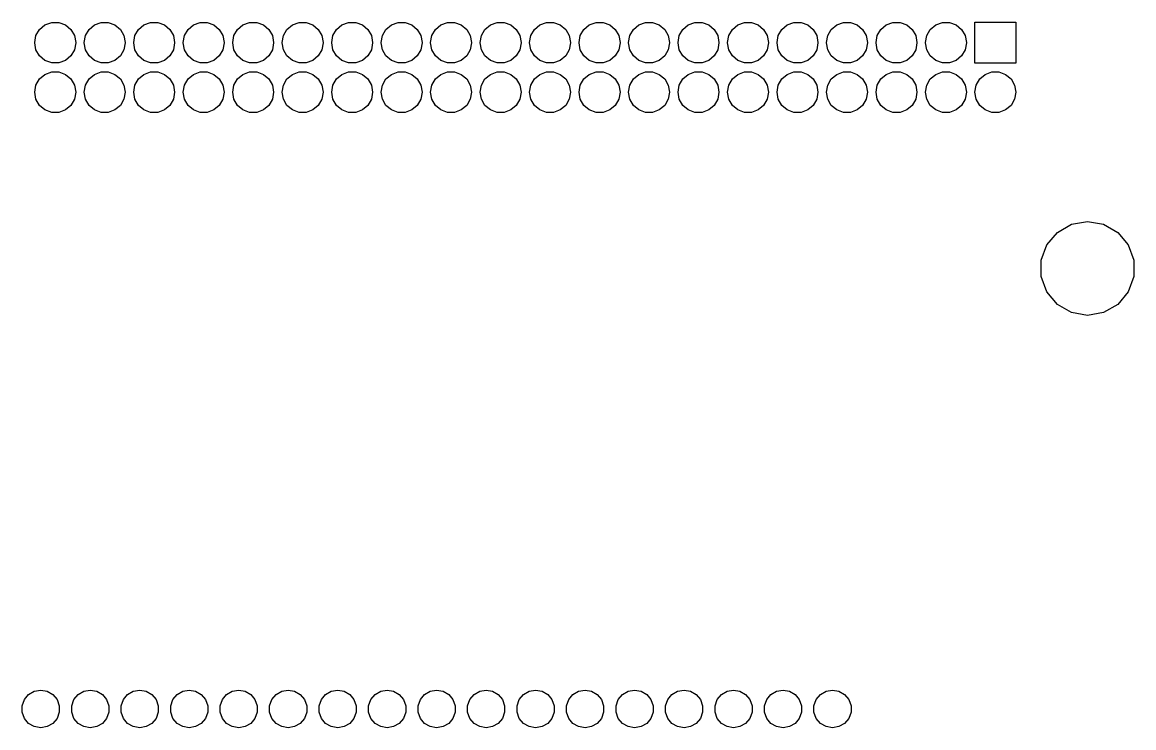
# Model space of a CAD drawing. Extents: x 116.9 to 212.7, y -133.4 to -54.7.
# Drawn here: x 155.6 to 212.7, y -90.9 to -54.7 of the extents above; entities that cross this region are included whole.
import ezdxf

# ---------------------------------------------------------------- set-up
doc = ezdxf.new("R2010")
doc.units = 0
doc.header["$MEASUREMENT"] = 0
doc.layers.add('BLACK', color=7, linetype='CONTINUOUS')

msp = doc.modelspace()

# ---------------------------------------------------------------- linework, layer by layer
at = {"layer": 'Black'}
for p, q in [((156.787, -54.8143), (157.13, -54.6895)), ((157.13, -54.6895), (157.494, -54.6895)), ((157.494, -54.6895), (157.837, -54.8143)), ((159.327, -54.8143), (159.67, -54.6895)), ((159.67, -54.6895), (160.034, -54.6895)), ((160.034, -54.6895), (160.377, -54.8143)), ((161.867, -54.8143), (162.21, -54.6895)), ((162.21, -54.6895), (162.574, -54.6895)), ((162.574, -54.6895), (162.917, -54.8143)), ((164.407, -54.8143), (164.75, -54.6895)), ((164.75, -54.6895), (165.114, -54.6895)), ((165.114, -54.6895), (165.457, -54.8143)), ((166.947, -54.8143), (167.29, -54.6895)), ((167.29, -54.6895), (167.654, -54.6895)), ((167.654, -54.6895), (167.997, -54.8143)), ((169.487, -54.8143), (169.83, -54.6895)), ((169.83, -54.6895), (170.194, -54.6895)), ((170.194, -54.6895), (170.537, -54.8143)), ((172.027, -54.8143), (172.37, -54.6895)), ((172.37, -54.6895), (172.734, -54.6895)), ((172.734, -54.6895), (173.077, -54.8143)), ((174.567, -54.8143), (174.91, -54.6895)), ((174.91, -54.6895), (175.274, -54.6895)), ((175.274, -54.6895), (175.617, -54.8143)), ((177.107, -54.8143), (177.45, -54.6895)), ((177.45, -54.6895), (177.814, -54.6895)), ((177.814, -54.6895), (178.157, -54.8143)), ((179.647, -54.8143), (179.99, -54.6895)), ((179.99, -54.6895), (180.354, -54.6895)), ((180.354, -54.6895), (180.697, -54.8143)), ((182.187, -54.8143), (182.53, -54.6895)), ((182.53, -54.6895), (182.894, -54.6895)), ((182.894, -54.6895), (183.237, -54.8143)), ((184.727, -54.8143), (185.07, -54.6895)), ((185.07, -54.6895), (185.434, -54.6895)), ((185.434, -54.6895), (185.777, -54.8143)), ((187.267, -54.8143), (187.61, -54.6895)), ((187.61, -54.6895), (187.974, -54.6895)), ((187.974, -54.6895), (188.317, -54.8143)), ((189.807, -54.8143), (190.15, -54.6895)), ((190.15, -54.6895), (190.514, -54.6895)), ((190.514, -54.6895), (190.857, -54.8143)), ((192.347, -54.8143), (192.69, -54.6895)), ((192.69, -54.6895), (193.054, -54.6895)), ((193.054, -54.6895), (193.397, -54.8143)), ((194.887, -54.8143), (195.23, -54.6895)), ((195.23, -54.6895), (195.594, -54.6895)), ((195.594, -54.6895), (195.937, -54.8143)), ((197.427, -54.8143), (197.77, -54.6895)), ((197.77, -54.6895), (198.134, -54.6895)), ((198.134, -54.6895), (198.477, -54.8143)), ((199.967, -54.8143), (200.31, -54.6895)), ((200.31, -54.6895), (200.674, -54.6895)), ((200.674, -54.6895), (201.017, -54.8143)), ((202.507, -54.8143), (202.85, -54.6895)), ((202.85, -54.6895), (203.214, -54.6895)), ((203.214, -54.6895), (203.557, -54.8143)), ((204.522, -56.7776), (204.522, -54.6776)), ((204.522, -54.6776), (206.622, -54.6776)), ((206.622, -54.6776), (206.622, -56.7776)), ((156.325, -55.3645), (156.508, -55.0487)), ((156.508, -55.0487), (156.787, -54.8143)), ((157.837, -54.8143), (158.116, -55.0487)), ((158.116, -55.0487), (158.299, -55.3645)), ((158.865, -55.3645), (159.048, -55.0487)), ((159.048, -55.0487), (159.327, -54.8143)), ((160.377, -54.8143), (160.656, -55.0487)), ((160.656, -55.0487), (160.839, -55.3645)), ((161.405, -55.3645), (161.588, -55.0487)), ((161.588, -55.0487), (161.867, -54.8143)), ((162.917, -54.8143), (163.196, -55.0487)), ((163.196, -55.0487), (163.379, -55.3645)), ((163.945, -55.3645), (164.128, -55.0487)), ((164.128, -55.0487), (164.407, -54.8143)), ((165.457, -54.8143), (165.736, -55.0487)), ((165.736, -55.0487), (165.919, -55.3645)), ((166.485, -55.3645), (166.668, -55.0487)), ((166.668, -55.0487), (166.947, -54.8143)), ((167.997, -54.8143), (168.276, -55.0487)), ((168.276, -55.0487), (168.459, -55.3645)), ((169.025, -55.3645), (169.208, -55.0487)), ((169.208, -55.0487), (169.487, -54.8143)), ((170.537, -54.8143), (170.816, -55.0487)), ((170.816, -55.0487), (170.999, -55.3645)), ((171.565, -55.3645), (171.748, -55.0487)), ((171.748, -55.0487), (172.027, -54.8143)), ((173.077, -54.8143), (173.356, -55.0487)), ((173.356, -55.0487), (173.539, -55.3645)), ((174.105, -55.3645), (174.288, -55.0487)), ((174.288, -55.0487), (174.567, -54.8143)), ((175.617, -54.8143), (175.896, -55.0487)), ((175.896, -55.0487), (176.079, -55.3645)), ((176.645, -55.3645), (176.828, -55.0487)), ((176.828, -55.0487), (177.107, -54.8143)), ((178.157, -54.8143), (178.436, -55.0487)), ((178.436, -55.0487), (178.619, -55.3645)), ((179.185, -55.3645), (179.368, -55.0487)), ((179.368, -55.0487), (179.647, -54.8143)), ((180.697, -54.8143), (180.976, -55.0487)), ((180.976, -55.0487), (181.159, -55.3645)), ((181.725, -55.3645), (181.908, -55.0487)), ((181.908, -55.0487), (182.187, -54.8143)), ((183.237, -54.8143), (183.516, -55.0487)), ((183.516, -55.0487), (183.699, -55.3645)), ((184.265, -55.3645), (184.448, -55.0487)), ((184.448, -55.0487), (184.727, -54.8143)), ((185.777, -54.8143), (186.056, -55.0487)), ((186.056, -55.0487), (186.239, -55.3645)), ((186.805, -55.3645), (186.988, -55.0487)), ((186.988, -55.0487), (187.267, -54.8143)), ((188.317, -54.8143), (188.596, -55.0487)), ((188.596, -55.0487), (188.779, -55.3645)), ((189.345, -55.3645), (189.528, -55.0487)), ((189.528, -55.0487), (189.807, -54.8143)), ((190.857, -54.8143), (191.136, -55.0487)), ((191.136, -55.0487), (191.319, -55.3645)), ((191.885, -55.3645), (192.068, -55.0487)), ((192.068, -55.0487), (192.347, -54.8143)), ((193.397, -54.8143), (193.676, -55.0487)), ((193.676, -55.0487), (193.859, -55.3645)), ((194.425, -55.3645), (194.608, -55.0487)), ((194.608, -55.0487), (194.887, -54.8143)), ((195.937, -54.8143), (196.216, -55.0487)), ((196.216, -55.0487), (196.399, -55.3645)), ((196.965, -55.3645), (197.148, -55.0487)), ((197.148, -55.0487), (197.427, -54.8143)), ((198.477, -54.8143), (198.756, -55.0487)), ((198.756, -55.0487), (198.939, -55.3645)), ((199.505, -55.3645), (199.688, -55.0487)), ((199.688, -55.0487), (199.967, -54.8143)), ((201.017, -54.8143), (201.296, -55.0487)), ((201.296, -55.0487), (201.479, -55.3645)), ((202.045, -55.3645), (202.228, -55.0487)), ((202.228, -55.0487), (202.507, -54.8143)), ((203.557, -54.8143), (203.836, -55.0487)), ((203.836, -55.0487), (204.019, -55.3645)), ((156.262, -55.7236), (156.325, -55.3645)), ((156.262, -55.7316), (156.262, -55.7236)), ((156.325, -56.0907), (156.262, -55.7316)), ((158.299, -55.3645), (158.362, -55.7236)), ((158.362, -55.7316), (158.299, -56.0907)), ((158.362, -55.7236), (158.362, -55.7316)), ((158.802, -55.7236), (158.865, -55.3645)), ((158.802, -55.7316), (158.802, -55.7236)), ((158.865, -56.0907), (158.802, -55.7316)), ((160.839, -55.3645), (160.902, -55.7236)), ((160.902, -55.7316), (160.839, -56.0907)), ((160.902, -55.7236), (160.902, -55.7316)), ((161.342, -55.7236), (161.405, -55.3645)), ((161.342, -55.7316), (161.342, -55.7236)), ((161.405, -56.0907), (161.342, -55.7316)), ((163.379, -55.3645), (163.442, -55.7236)), ((163.442, -55.7316), (163.379, -56.0907)), ((163.442, -55.7236), (163.442, -55.7316)), ((163.882, -55.7236), (163.945, -55.3645)), ((163.882, -55.7316), (163.882, -55.7236)), ((163.945, -56.0907), (163.882, -55.7316)), ((165.919, -55.3645), (165.982, -55.7236)), ((165.982, -55.7316), (165.919, -56.0907)), ((165.982, -55.7236), (165.982, -55.7316)), ((166.422, -55.7236), (166.485, -55.3645)), ((166.422, -55.7316), (166.422, -55.7236)), ((166.485, -56.0907), (166.422, -55.7316)), ((168.459, -55.3645), (168.522, -55.7236)), ((168.522, -55.7316), (168.459, -56.0907)), ((168.522, -55.7236), (168.522, -55.7316)), ((168.962, -55.7236), (169.025, -55.3645)), ((168.962, -55.7316), (168.962, -55.7236)), ((169.025, -56.0907), (168.962, -55.7316)), ((170.999, -55.3645), (171.062, -55.7236)), ((171.062, -55.7316), (170.999, -56.0907)), ((171.062, -55.7236), (171.062, -55.7316)), ((171.502, -55.7236), (171.565, -55.3645)), ((171.502, -55.7316), (171.502, -55.7236)), ((171.565, -56.0907), (171.502, -55.7316)), ((173.539, -55.3645), (173.602, -55.7236)), ((173.602, -55.7316), (173.539, -56.0907)), ((173.602, -55.7236), (173.602, -55.7316)), ((174.042, -55.7236), (174.105, -55.3645)), ((174.042, -55.7316), (174.042, -55.7236)), ((174.105, -56.0907), (174.042, -55.7316)), ((176.079, -55.3645), (176.142, -55.7236)), ((176.142, -55.7316), (176.079, -56.0907)), ((176.142, -55.7236), (176.142, -55.7316)), ((176.582, -55.7236), (176.645, -55.3645)), ((176.582, -55.7316), (176.582, -55.7236)), ((176.645, -56.0907), (176.582, -55.7316)), ((178.619, -55.3645), (178.682, -55.7236)), ((178.682, -55.7316), (178.619, -56.0907)), ((178.682, -55.7236), (178.682, -55.7316)), ((179.122, -55.7236), (179.185, -55.3645)), ((179.122, -55.7316), (179.122, -55.7236)), ((179.185, -56.0907), (179.122, -55.7316)), ((181.159, -55.3645), (181.222, -55.7236)), ((181.222, -55.7316), (181.159, -56.0907)), ((181.222, -55.7236), (181.222, -55.7316)), ((181.662, -55.7236), (181.725, -55.3645)), ((181.662, -55.7316), (181.662, -55.7236)), ((181.725, -56.0907), (181.662, -55.7316)), ((183.699, -55.3645), (183.762, -55.7236)), ((183.762, -55.7316), (183.699, -56.0907)), ((183.762, -55.7236), (183.762, -55.7316)), ((184.202, -55.7236), (184.265, -55.3645)), ((184.202, -55.7316), (184.202, -55.7236)), ((184.265, -56.0907), (184.202, -55.7316)), ((186.239, -55.3645), (186.302, -55.7236)), ((186.302, -55.7316), (186.239, -56.0907)), ((186.302, -55.7236), (186.302, -55.7316)), ((186.742, -55.7236), (186.805, -55.3645)), ((186.742, -55.7316), (186.742, -55.7236)), ((186.805, -56.0907), (186.742, -55.7316)), ((188.779, -55.3645), (188.842, -55.7236)), ((188.842, -55.7316), (188.779, -56.0907)), ((188.842, -55.7236), (188.842, -55.7316)), ((189.282, -55.7236), (189.345, -55.3645)), ((189.282, -55.7316), (189.282, -55.7236)), ((189.345, -56.0907), (189.282, -55.7316)), ((191.319, -55.3645), (191.382, -55.7236)), ((191.382, -55.7316), (191.319, -56.0907)), ((191.382, -55.7236), (191.382, -55.7316)), ((191.822, -55.7236), (191.885, -55.3645)), ((191.822, -55.7316), (191.822, -55.7236)), ((191.885, -56.0907), (191.822, -55.7316)), ((193.859, -55.3645), (193.922, -55.7236)), ((193.922, -55.7316), (193.859, -56.0907)), ((193.922, -55.7236), (193.922, -55.7316)), ((194.362, -55.7236), (194.425, -55.3645)), ((194.362, -55.7316), (194.362, -55.7236)), ((194.425, -56.0907), (194.362, -55.7316)), ((196.399, -55.3645), (196.462, -55.7236)), ((196.462, -55.7316), (196.399, -56.0907)), ((196.462, -55.7236), (196.462, -55.7316)), ((196.902, -55.7236), (196.965, -55.3645)), ((196.902, -55.7316), (196.902, -55.7236)), ((196.965, -56.0907), (196.902, -55.7316)), ((198.939, -55.3645), (199.002, -55.7236)), ((199.002, -55.7316), (198.939, -56.0907)), ((199.002, -55.7236), (199.002, -55.7316)), ((199.442, -55.7236), (199.505, -55.3645)), ((199.442, -55.7316), (199.442, -55.7236)), ((199.505, -56.0907), (199.442, -55.7316)), ((201.479, -55.3645), (201.542, -55.7236)), ((201.542, -55.7316), (201.479, -56.0907)), ((201.542, -55.7236), (201.542, -55.7316)), ((201.982, -55.7236), (202.045, -55.3645)), ((201.982, -55.7316), (201.982, -55.7236)), ((202.045, -56.0907), (201.982, -55.7316)), ((204.019, -55.3645), (204.082, -55.7236)), ((204.082, -55.7316), (204.019, -56.0907)), ((204.082, -55.7236), (204.082, -55.7316)), ((156.508, -56.4065), (156.325, -56.0907)), ((156.787, -56.6409), (156.508, -56.4065)), ((158.116, -56.4065), (157.837, -56.6409)), ((158.299, -56.0907), (158.116, -56.4065)), ((159.048, -56.4065), (158.865, -56.0907)), ((159.327, -56.6409), (159.048, -56.4065)), ((160.656, -56.4065), (160.377, -56.6409)), ((160.839, -56.0907), (160.656, -56.4065)), ((161.588, -56.4065), (161.405, -56.0907)), ((161.867, -56.6409), (161.588, -56.4065)), ((163.196, -56.4065), (162.917, -56.6409)), ((163.379, -56.0907), (163.196, -56.4065)), ((164.128, -56.4065), (163.945, -56.0907)), ((164.407, -56.6409), (164.128, -56.4065)), ((165.736, -56.4065), (165.457, -56.6409)), ((165.919, -56.0907), (165.736, -56.4065)), ((166.668, -56.4065), (166.485, -56.0907)), ((166.947, -56.6409), (166.668, -56.4065)), ((168.276, -56.4065), (167.997, -56.6409)), ((168.459, -56.0907), (168.276, -56.4065)), ((169.208, -56.4065), (169.025, -56.0907)), ((169.487, -56.6409), (169.208, -56.4065)), ((170.816, -56.4065), (170.537, -56.6409)), ((170.999, -56.0907), (170.816, -56.4065)), ((171.748, -56.4065), (171.565, -56.0907)), ((172.027, -56.6409), (171.748, -56.4065)), ((173.356, -56.4065), (173.077, -56.6409)), ((173.539, -56.0907), (173.356, -56.4065)), ((174.288, -56.4065), (174.105, -56.0907)), ((174.567, -56.6409), (174.288, -56.4065)), ((175.896, -56.4065), (175.617, -56.6409)), ((176.079, -56.0907), (175.896, -56.4065)), ((176.828, -56.4065), (176.645, -56.0907)), ((177.107, -56.6409), (176.828, -56.4065)), ((178.436, -56.4065), (178.157, -56.6409)), ((178.619, -56.0907), (178.436, -56.4065)), ((179.368, -56.4065), (179.185, -56.0907)), ((179.647, -56.6409), (179.368, -56.4065)), ((180.976, -56.4065), (180.697, -56.6409)), ((181.159, -56.0907), (180.976, -56.4065)), ((181.908, -56.4065), (181.725, -56.0907)), ((182.187, -56.6409), (181.908, -56.4065)), ((183.516, -56.4065), (183.237, -56.6409)), ((183.699, -56.0907), (183.516, -56.4065)), ((184.448, -56.4065), (184.265, -56.0907)), ((184.727, -56.6409), (184.448, -56.4065)), ((186.056, -56.4065), (185.777, -56.6409)), ((186.239, -56.0907), (186.056, -56.4065)), ((186.988, -56.4065), (186.805, -56.0907)), ((187.267, -56.6409), (186.988, -56.4065)), ((188.596, -56.4065), (188.317, -56.6409)), ((188.779, -56.0907), (188.596, -56.4065)), ((189.528, -56.4065), (189.345, -56.0907)), ((189.807, -56.6409), (189.528, -56.4065)), ((191.136, -56.4065), (190.857, -56.6409)), ((191.319, -56.0907), (191.136, -56.4065)), ((192.068, -56.4065), (191.885, -56.0907)), ((192.347, -56.6409), (192.068, -56.4065)), ((193.676, -56.4065), (193.397, -56.6409)), ((193.859, -56.0907), (193.676, -56.4065)), ((194.608, -56.4065), (194.425, -56.0907)), ((194.887, -56.6409), (194.608, -56.4065)), ((196.216, -56.4065), (195.937, -56.6409)), ((196.399, -56.0907), (196.216, -56.4065)), ((197.148, -56.4065), (196.965, -56.0907)), ((197.427, -56.6409), (197.148, -56.4065)), ((198.756, -56.4065), (198.477, -56.6409)), ((198.939, -56.0907), (198.756, -56.4065)), ((199.688, -56.4065), (199.505, -56.0907)), ((199.967, -56.6409), (199.688, -56.4065)), ((201.296, -56.4065), (201.017, -56.6409)), ((201.479, -56.0907), (201.296, -56.4065)), ((202.228, -56.4065), (202.045, -56.0907)), ((202.507, -56.6409), (202.228, -56.4065)), ((203.836, -56.4065), (203.557, -56.6409)), ((204.019, -56.0907), (203.836, -56.4065)), ((157.13, -56.7657), (156.787, -56.6409)), ((157.494, -56.7657), (157.13, -56.7657)), ((157.837, -56.6409), (157.494, -56.7657)), ((159.67, -56.7657), (159.327, -56.6409)), ((160.034, -56.7657), (159.67, -56.7657)), ((160.377, -56.6409), (160.034, -56.7657)), ((162.21, -56.7657), (161.867, -56.6409)), ((162.574, -56.7657), (162.21, -56.7657)), ((162.917, -56.6409), (162.574, -56.7657)), ((164.75, -56.7657), (164.407, -56.6409)), ((165.114, -56.7657), (164.75, -56.7657)), ((165.457, -56.6409), (165.114, -56.7657)), ((167.29, -56.7657), (166.947, -56.6409)), ((167.654, -56.7657), (167.29, -56.7657)), ((167.997, -56.6409), (167.654, -56.7657)), ((169.83, -56.7657), (169.487, -56.6409)), ((170.194, -56.7657), (169.83, -56.7657)), ((170.537, -56.6409), (170.194, -56.7657)), ((172.37, -56.7657), (172.027, -56.6409)), ((172.734, -56.7657), (172.37, -56.7657)), ((173.077, -56.6409), (172.734, -56.7657)), ((174.91, -56.7657), (174.567, -56.6409)), ((175.274, -56.7657), (174.91, -56.7657)), ((175.617, -56.6409), (175.274, -56.7657)), ((177.45, -56.7657), (177.107, -56.6409)), ((177.814, -56.7657), (177.45, -56.7657)), ((178.157, -56.6409), (177.814, -56.7657)), ((179.99, -56.7657), (179.647, -56.6409)), ((180.354, -56.7657), (179.99, -56.7657)), ((180.697, -56.6409), (180.354, -56.7657)), ((182.53, -56.7657), (182.187, -56.6409)), ((182.894, -56.7657), (182.53, -56.7657)), ((183.237, -56.6409), (182.894, -56.7657)), ((185.07, -56.7657), (184.727, -56.6409)), ((185.434, -56.7657), (185.07, -56.7657)), ((185.777, -56.6409), (185.434, -56.7657)), ((187.61, -56.7657), (187.267, -56.6409)), ((187.974, -56.7657), (187.61, -56.7657)), ((188.317, -56.6409), (187.974, -56.7657)), ((190.15, -56.7657), (189.807, -56.6409)), ((190.514, -56.7657), (190.15, -56.7657)), ((190.857, -56.6409), (190.514, -56.7657)), ((192.69, -56.7657), (192.347, -56.6409)), ((193.054, -56.7657), (192.69, -56.7657)), ((193.397, -56.6409), (193.054, -56.7657)), ((195.23, -56.7657), (194.887, -56.6409)), ((195.594, -56.7657), (195.23, -56.7657)), ((195.937, -56.6409), (195.594, -56.7657)), ((197.77, -56.7657), (197.427, -56.6409)), ((198.134, -56.7657), (197.77, -56.7657)), ((198.477, -56.6409), (198.134, -56.7657)), ((200.31, -56.7657), (199.967, -56.6409)), ((200.674, -56.7657), (200.31, -56.7657)), ((201.017, -56.6409), (200.674, -56.7657)), ((202.85, -56.7657), (202.507, -56.6409)), ((203.214, -56.7657), (202.85, -56.7657)), ((203.557, -56.6409), (203.214, -56.7657)), ((206.622, -56.7776), (204.522, -56.7776)), ((156.325, -57.9045), (156.508, -57.5887)), ((156.508, -57.5887), (156.787, -57.3543)), ((156.787, -57.3543), (157.13, -57.2295)), ((157.13, -57.2295), (157.494, -57.2295)), ((157.494, -57.2295), (157.837, -57.3543)), ((157.837, -57.3543), (158.116, -57.5887)), ((158.116, -57.5887), (158.299, -57.9045)), ((158.865, -57.9045), (159.048, -57.5887)), ((159.048, -57.5887), (159.327, -57.3543)), ((159.327, -57.3543), (159.67, -57.2295)), ((159.67, -57.2295), (160.034, -57.2295)), ((160.034, -57.2295), (160.377, -57.3543)), ((160.377, -57.3543), (160.656, -57.5887)), ((160.656, -57.5887), (160.839, -57.9045)), ((161.405, -57.9045), (161.588, -57.5887)), ((161.588, -57.5887), (161.867, -57.3543)), ((161.867, -57.3543), (162.21, -57.2295)), ((162.21, -57.2295), (162.574, -57.2295)), ((162.574, -57.2295), (162.917, -57.3543)), ((162.917, -57.3543), (163.196, -57.5887)), ((163.196, -57.5887), (163.379, -57.9045)), ((163.945, -57.9045), (164.128, -57.5887)), ((164.128, -57.5887), (164.407, -57.3543)), ((164.407, -57.3543), (164.75, -57.2295)), ((164.75, -57.2295), (165.114, -57.2295)), ((165.114, -57.2295), (165.457, -57.3543)), ((165.457, -57.3543), (165.736, -57.5887)), ((165.736, -57.5887), (165.919, -57.9045)), ((166.485, -57.9045), (166.668, -57.5887)), ((166.668, -57.5887), (166.947, -57.3543)), ((166.947, -57.3543), (167.29, -57.2295)), ((167.29, -57.2295), (167.654, -57.2295)), ((167.654, -57.2295), (167.997, -57.3543)), ((167.997, -57.3543), (168.276, -57.5887)), ((168.276, -57.5887), (168.459, -57.9045)), ((169.025, -57.9045), (169.208, -57.5887)), ((169.208, -57.5887), (169.487, -57.3543)), ((169.487, -57.3543), (169.83, -57.2295)), ((169.83, -57.2295), (170.194, -57.2295)), ((170.194, -57.2295), (170.537, -57.3543)), ((170.537, -57.3543), (170.816, -57.5887)), ((170.816, -57.5887), (170.999, -57.9045)), ((171.565, -57.9045), (171.748, -57.5887)), ((171.748, -57.5887), (172.027, -57.3543)), ((172.027, -57.3543), (172.37, -57.2295)), ((172.37, -57.2295), (172.734, -57.2295)), ((172.734, -57.2295), (173.077, -57.3543)), ((173.077, -57.3543), (173.356, -57.5887)), ((173.356, -57.5887), (173.539, -57.9045)), ((174.105, -57.9045), (174.288, -57.5887)), ((174.288, -57.5887), (174.567, -57.3543)), ((174.567, -57.3543), (174.91, -57.2295)), ((174.91, -57.2295), (175.274, -57.2295)), ((175.274, -57.2295), (175.617, -57.3543)), ((175.617, -57.3543), (175.896, -57.5887)), ((175.896, -57.5887), (176.079, -57.9045)), ((176.645, -57.9045), (176.828, -57.5887)), ((176.828, -57.5887), (177.107, -57.3543)), ((177.107, -57.3543), (177.45, -57.2295)), ((177.45, -57.2295), (177.814, -57.2295)), ((177.814, -57.2295), (178.157, -57.3543)), ((178.157, -57.3543), (178.436, -57.5887)), ((178.436, -57.5887), (178.619, -57.9045)), ((179.185, -57.9045), (179.368, -57.5887)), ((179.368, -57.5887), (179.647, -57.3543)), ((179.647, -57.3543), (179.99, -57.2295)), ((179.99, -57.2295), (180.354, -57.2295)), ((180.354, -57.2295), (180.697, -57.3543)), ((180.697, -57.3543), (180.976, -57.5887)), ((180.976, -57.5887), (181.159, -57.9045)), ((181.725, -57.9045), (181.908, -57.5887)), ((181.908, -57.5887), (182.187, -57.3543)), ((182.187, -57.3543), (182.53, -57.2295)), ((182.53, -57.2295), (182.894, -57.2295)), ((182.894, -57.2295), (183.237, -57.3543)), ((183.237, -57.3543), (183.516, -57.5887)), ((183.516, -57.5887), (183.699, -57.9045)), ((184.265, -57.9045), (184.448, -57.5887)), ((184.448, -57.5887), (184.727, -57.3543)), ((184.727, -57.3543), (185.07, -57.2295)), ((185.07, -57.2295), (185.434, -57.2295)), ((185.434, -57.2295), (185.777, -57.3543)), ((185.777, -57.3543), (186.056, -57.5887)), ((186.056, -57.5887), (186.239, -57.9045)), ((186.805, -57.9045), (186.988, -57.5887)), ((186.988, -57.5887), (187.267, -57.3543)), ((187.267, -57.3543), (187.61, -57.2295)), ((187.61, -57.2295), (187.974, -57.2295)), ((187.974, -57.2295), (188.317, -57.3543)), ((188.317, -57.3543), (188.596, -57.5887)), ((188.596, -57.5887), (188.779, -57.9045)), ((189.345, -57.9045), (189.528, -57.5887)), ((189.528, -57.5887), (189.807, -57.3543)), ((189.807, -57.3543), (190.15, -57.2295)), ((190.15, -57.2295), (190.514, -57.2295)), ((190.514, -57.2295), (190.857, -57.3543)), ((190.857, -57.3543), (191.136, -57.5887)), ((191.136, -57.5887), (191.319, -57.9045)), ((191.885, -57.9045), (192.068, -57.5887)), ((192.068, -57.5887), (192.347, -57.3543)), ((192.347, -57.3543), (192.69, -57.2295)), ((192.69, -57.2295), (193.054, -57.2295)), ((193.054, -57.2295), (193.397, -57.3543)), ((193.397, -57.3543), (193.676, -57.5887)), ((193.676, -57.5887), (193.859, -57.9045)), ((194.425, -57.9045), (194.608, -57.5887)), ((194.608, -57.5887), (194.887, -57.3543)), ((194.887, -57.3543), (195.23, -57.2295)), ((195.23, -57.2295), (195.594, -57.2295)), ((195.594, -57.2295), (195.937, -57.3543)), ((195.937, -57.3543), (196.216, -57.5887)), ((196.216, -57.5887), (196.399, -57.9045)), ((196.965, -57.9045), (197.148, -57.5887)), ((197.148, -57.5887), (197.427, -57.3543)), ((197.427, -57.3543), (197.77, -57.2295)), ((197.77, -57.2295), (198.134, -57.2295)), ((198.134, -57.2295), (198.477, -57.3543)), ((198.477, -57.3543), (198.756, -57.5887)), ((198.756, -57.5887), (198.939, -57.9045)), ((199.505, -57.9045), (199.688, -57.5887)), ((199.688, -57.5887), (199.967, -57.3543)), ((199.967, -57.3543), (200.31, -57.2295)), ((200.31, -57.2295), (200.674, -57.2295)), ((200.674, -57.2295), (201.017, -57.3543)), ((201.017, -57.3543), (201.296, -57.5887)), ((201.296, -57.5887), (201.479, -57.9045)), ((202.045, -57.9045), (202.228, -57.5887)), ((202.228, -57.5887), (202.507, -57.3543)), ((202.507, -57.3543), (202.85, -57.2295)), ((202.85, -57.2295), (203.214, -57.2295)), ((203.214, -57.2295), (203.557, -57.3543)), ((203.557, -57.3543), (203.836, -57.5887)), ((203.836, -57.5887), (204.019, -57.9045)), ((204.585, -57.9045), (204.768, -57.5887)), ((204.768, -57.5887), (205.047, -57.3543)), ((205.047, -57.3543), (205.39, -57.2295)), ((205.39, -57.2295), (205.754, -57.2295)), ((205.754, -57.2295), (206.097, -57.3543)), ((206.097, -57.3543), (206.376, -57.5887)), ((206.376, -57.5887), (206.559, -57.9045)), ((156.262, -58.2636), (156.325, -57.9045)), ((158.299, -57.9045), (158.362, -58.2636)), ((158.802, -58.2636), (158.865, -57.9045)), ((160.839, -57.9045), (160.902, -58.2636)), ((161.342, -58.2636), (161.405, -57.9045)), ((163.379, -57.9045), (163.442, -58.2636)), ((163.882, -58.2636), (163.945, -57.9045)), ((165.919, -57.9045), (165.982, -58.2636)), ((166.422, -58.2636), (166.485, -57.9045)), ((168.459, -57.9045), (168.522, -58.2636)), ((168.962, -58.2636), (169.025, -57.9045)), ((170.999, -57.9045), (171.062, -58.2636)), ((171.502, -58.2636), (171.565, -57.9045)), ((173.539, -57.9045), (173.602, -58.2636)), ((174.042, -58.2636), (174.105, -57.9045)), ((176.079, -57.9045), (176.142, -58.2636)), ((176.582, -58.2636), (176.645, -57.9045)), ((178.619, -57.9045), (178.682, -58.2636)), ((179.122, -58.2636), (179.185, -57.9045)), ((181.159, -57.9045), (181.222, -58.2636)), ((181.662, -58.2636), (181.725, -57.9045)), ((183.699, -57.9045), (183.762, -58.2636)), ((184.202, -58.2636), (184.265, -57.9045)), ((186.239, -57.9045), (186.302, -58.2636)), ((186.742, -58.2636), (186.805, -57.9045)), ((188.779, -57.9045), (188.842, -58.2636)), ((189.282, -58.2636), (189.345, -57.9045)), ((191.319, -57.9045), (191.382, -58.2636)), ((191.822, -58.2636), (191.885, -57.9045)), ((193.859, -57.9045), (193.922, -58.2636)), ((194.362, -58.2636), (194.425, -57.9045)), ((196.399, -57.9045), (196.462, -58.2636)), ((196.902, -58.2636), (196.965, -57.9045)), ((198.939, -57.9045), (199.002, -58.2636)), ((199.442, -58.2636), (199.505, -57.9045)), ((201.479, -57.9045), (201.542, -58.2636)), ((201.982, -58.2636), (202.045, -57.9045)), ((204.019, -57.9045), (204.082, -58.2636)), ((204.522, -58.2636), (204.585, -57.9045)), ((206.559, -57.9045), (206.622, -58.2636)), ((156.262, -58.2716), (156.262, -58.2636)), ((156.325, -58.6307), (156.262, -58.2716)), ((156.508, -58.9465), (156.325, -58.6307)), ((158.299, -58.6307), (158.116, -58.9465)), ((158.362, -58.2716), (158.299, -58.6307)), ((158.362, -58.2636), (158.362, -58.2716)), ((158.802, -58.2716), (158.802, -58.2636)), ((158.865, -58.6307), (158.802, -58.2716)), ((159.048, -58.9465), (158.865, -58.6307)), ((160.839, -58.6307), (160.656, -58.9465)), ((160.902, -58.2716), (160.839, -58.6307)), ((160.902, -58.2636), (160.902, -58.2716)), ((161.342, -58.2716), (161.342, -58.2636)), ((161.405, -58.6307), (161.342, -58.2716)), ((161.588, -58.9465), (161.405, -58.6307)), ((163.379, -58.6307), (163.196, -58.9465)), ((163.442, -58.2716), (163.379, -58.6307)), ((163.442, -58.2636), (163.442, -58.2716)), ((163.882, -58.2716), (163.882, -58.2636)), ((163.945, -58.6307), (163.882, -58.2716)), ((164.128, -58.9465), (163.945, -58.6307)), ((165.919, -58.6307), (165.736, -58.9465)), ((165.982, -58.2716), (165.919, -58.6307)), ((165.982, -58.2636), (165.982, -58.2716)), ((166.422, -58.2716), (166.422, -58.2636)), ((166.485, -58.6307), (166.422, -58.2716)), ((166.668, -58.9465), (166.485, -58.6307)), ((168.459, -58.6307), (168.276, -58.9465)), ((168.522, -58.2716), (168.459, -58.6307)), ((168.522, -58.2636), (168.522, -58.2716)), ((168.962, -58.2716), (168.962, -58.2636)), ((169.025, -58.6307), (168.962, -58.2716)), ((169.208, -58.9465), (169.025, -58.6307)), ((170.999, -58.6307), (170.816, -58.9465)), ((171.062, -58.2716), (170.999, -58.6307)), ((171.062, -58.2636), (171.062, -58.2716)), ((171.502, -58.2716), (171.502, -58.2636)), ((171.565, -58.6307), (171.502, -58.2716)), ((171.748, -58.9465), (171.565, -58.6307)), ((173.539, -58.6307), (173.356, -58.9465)), ((173.602, -58.2716), (173.539, -58.6307)), ((173.602, -58.2636), (173.602, -58.2716)), ((174.042, -58.2716), (174.042, -58.2636)), ((174.105, -58.6307), (174.042, -58.2716)), ((174.288, -58.9465), (174.105, -58.6307)), ((176.079, -58.6307), (175.896, -58.9465)), ((176.142, -58.2716), (176.079, -58.6307)), ((176.142, -58.2636), (176.142, -58.2716)), ((176.582, -58.2716), (176.582, -58.2636)), ((176.645, -58.6307), (176.582, -58.2716)), ((176.828, -58.9465), (176.645, -58.6307)), ((178.619, -58.6307), (178.436, -58.9465)), ((178.682, -58.2716), (178.619, -58.6307)), ((178.682, -58.2636), (178.682, -58.2716)), ((179.122, -58.2716), (179.122, -58.2636)), ((179.185, -58.6307), (179.122, -58.2716)), ((179.368, -58.9465), (179.185, -58.6307)), ((181.159, -58.6307), (180.976, -58.9465)), ((181.222, -58.2716), (181.159, -58.6307)), ((181.222, -58.2636), (181.222, -58.2716)), ((181.662, -58.2716), (181.662, -58.2636)), ((181.725, -58.6307), (181.662, -58.2716)), ((181.908, -58.9465), (181.725, -58.6307)), ((183.699, -58.6307), (183.516, -58.9465)), ((183.762, -58.2716), (183.699, -58.6307)), ((183.762, -58.2636), (183.762, -58.2716)), ((184.202, -58.2716), (184.202, -58.2636)), ((184.265, -58.6307), (184.202, -58.2716)), ((184.448, -58.9465), (184.265, -58.6307)), ((186.239, -58.6307), (186.056, -58.9465)), ((186.302, -58.2716), (186.239, -58.6307)), ((186.302, -58.2636), (186.302, -58.2716)), ((186.742, -58.2716), (186.742, -58.2636)), ((186.805, -58.6307), (186.742, -58.2716)), ((186.988, -58.9465), (186.805, -58.6307)), ((188.779, -58.6307), (188.596, -58.9465)), ((188.842, -58.2716), (188.779, -58.6307)), ((188.842, -58.2636), (188.842, -58.2716)), ((189.282, -58.2716), (189.282, -58.2636)), ((189.345, -58.6307), (189.282, -58.2716)), ((189.528, -58.9465), (189.345, -58.6307)), ((191.319, -58.6307), (191.136, -58.9465)), ((191.382, -58.2716), (191.319, -58.6307)), ((191.382, -58.2636), (191.382, -58.2716)), ((191.822, -58.2716), (191.822, -58.2636)), ((191.885, -58.6307), (191.822, -58.2716)), ((192.068, -58.9465), (191.885, -58.6307)), ((193.859, -58.6307), (193.676, -58.9465)), ((193.922, -58.2716), (193.859, -58.6307)), ((193.922, -58.2636), (193.922, -58.2716)), ((194.362, -58.2716), (194.362, -58.2636)), ((194.425, -58.6307), (194.362, -58.2716)), ((194.608, -58.9465), (194.425, -58.6307)), ((196.399, -58.6307), (196.216, -58.9465)), ((196.462, -58.2716), (196.399, -58.6307)), ((196.462, -58.2636), (196.462, -58.2716)), ((196.902, -58.2716), (196.902, -58.2636)), ((196.965, -58.6307), (196.902, -58.2716)), ((197.148, -58.9465), (196.965, -58.6307)), ((198.939, -58.6307), (198.756, -58.9465)), ((199.002, -58.2716), (198.939, -58.6307)), ((199.002, -58.2636), (199.002, -58.2716)), ((199.442, -58.2716), (199.442, -58.2636)), ((199.505, -58.6307), (199.442, -58.2716)), ((199.688, -58.9465), (199.505, -58.6307)), ((201.479, -58.6307), (201.296, -58.9465)), ((201.542, -58.2716), (201.479, -58.6307)), ((201.542, -58.2636), (201.542, -58.2716)), ((201.982, -58.2716), (201.982, -58.2636)), ((202.045, -58.6307), (201.982, -58.2716)), ((202.228, -58.9465), (202.045, -58.6307)), ((204.019, -58.6307), (203.836, -58.9465)), ((204.082, -58.2716), (204.019, -58.6307)), ((204.082, -58.2636), (204.082, -58.2716)), ((204.522, -58.2716), (204.522, -58.2636)), ((204.585, -58.6307), (204.522, -58.2716)), ((204.768, -58.9465), (204.585, -58.6307)), ((206.559, -58.6307), (206.376, -58.9465)), ((206.622, -58.2716), (206.559, -58.6307)), ((206.622, -58.2636), (206.622, -58.2716)), ((156.787, -59.1809), (156.508, -58.9465)), ((157.13, -59.3057), (156.787, -59.1809)), ((157.494, -59.3057), (157.13, -59.3057)), ((157.837, -59.1809), (157.494, -59.3057)), ((158.116, -58.9465), (157.837, -59.1809)), ((159.327, -59.1809), (159.048, -58.9465)), ((159.67, -59.3057), (159.327, -59.1809)), ((160.034, -59.3057), (159.67, -59.3057)), ((160.377, -59.1809), (160.034, -59.3057)), ((160.656, -58.9465), (160.377, -59.1809)), ((161.867, -59.1809), (161.588, -58.9465)), ((162.21, -59.3057), (161.867, -59.1809)), ((162.574, -59.3057), (162.21, -59.3057)), ((162.917, -59.1809), (162.574, -59.3057)), ((163.196, -58.9465), (162.917, -59.1809)), ((164.407, -59.1809), (164.128, -58.9465)), ((164.75, -59.3057), (164.407, -59.1809)), ((165.114, -59.3057), (164.75, -59.3057)), ((165.457, -59.1809), (165.114, -59.3057)), ((165.736, -58.9465), (165.457, -59.1809)), ((166.947, -59.1809), (166.668, -58.9465)), ((167.29, -59.3057), (166.947, -59.1809)), ((167.654, -59.3057), (167.29, -59.3057)), ((167.997, -59.1809), (167.654, -59.3057)), ((168.276, -58.9465), (167.997, -59.1809)), ((169.487, -59.1809), (169.208, -58.9465)), ((169.83, -59.3057), (169.487, -59.1809)), ((170.194, -59.3057), (169.83, -59.3057)), ((170.537, -59.1809), (170.194, -59.3057)), ((170.816, -58.9465), (170.537, -59.1809)), ((172.027, -59.1809), (171.748, -58.9465)), ((172.37, -59.3057), (172.027, -59.1809)), ((172.734, -59.3057), (172.37, -59.3057)), ((173.077, -59.1809), (172.734, -59.3057)), ((173.356, -58.9465), (173.077, -59.1809)), ((174.567, -59.1809), (174.288, -58.9465)), ((174.91, -59.3057), (174.567, -59.1809)), ((175.274, -59.3057), (174.91, -59.3057)), ((175.617, -59.1809), (175.274, -59.3057)), ((175.896, -58.9465), (175.617, -59.1809)), ((177.107, -59.1809), (176.828, -58.9465)), ((177.45, -59.3057), (177.107, -59.1809)), ((177.814, -59.3057), (177.45, -59.3057)), ((178.157, -59.1809), (177.814, -59.3057)), ((178.436, -58.9465), (178.157, -59.1809)), ((179.647, -59.1809), (179.368, -58.9465)), ((179.99, -59.3057), (179.647, -59.1809)), ((180.354, -59.3057), (179.99, -59.3057)), ((180.697, -59.1809), (180.354, -59.3057)), ((180.976, -58.9465), (180.697, -59.1809)), ((182.187, -59.1809), (181.908, -58.9465)), ((182.53, -59.3057), (182.187, -59.1809)), ((182.894, -59.3057), (182.53, -59.3057)), ((183.237, -59.1809), (182.894, -59.3057)), ((183.516, -58.9465), (183.237, -59.1809)), ((184.727, -59.1809), (184.448, -58.9465)), ((185.07, -59.3057), (184.727, -59.1809)), ((185.434, -59.3057), (185.07, -59.3057)), ((185.777, -59.1809), (185.434, -59.3057)), ((186.056, -58.9465), (185.777, -59.1809)), ((187.267, -59.1809), (186.988, -58.9465)), ((187.61, -59.3057), (187.267, -59.1809)), ((187.974, -59.3057), (187.61, -59.3057)), ((188.317, -59.1809), (187.974, -59.3057)), ((188.596, -58.9465), (188.317, -59.1809)), ((189.807, -59.1809), (189.528, -58.9465)), ((190.15, -59.3057), (189.807, -59.1809)), ((190.514, -59.3057), (190.15, -59.3057)), ((190.857, -59.1809), (190.514, -59.3057)), ((191.136, -58.9465), (190.857, -59.1809)), ((192.347, -59.1809), (192.068, -58.9465)), ((192.69, -59.3057), (192.347, -59.1809)), ((193.054, -59.3057), (192.69, -59.3057)), ((193.397, -59.1809), (193.054, -59.3057)), ((193.676, -58.9465), (193.397, -59.1809)), ((194.887, -59.1809), (194.608, -58.9465)), ((195.23, -59.3057), (194.887, -59.1809)), ((195.594, -59.3057), (195.23, -59.3057)), ((195.937, -59.1809), (195.594, -59.3057)), ((196.216, -58.9465), (195.937, -59.1809)), ((197.427, -59.1809), (197.148, -58.9465)), ((197.77, -59.3057), (197.427, -59.1809)), ((198.134, -59.3057), (197.77, -59.3057)), ((198.477, -59.1809), (198.134, -59.3057)), ((198.756, -58.9465), (198.477, -59.1809)), ((199.967, -59.1809), (199.688, -58.9465)), ((200.31, -59.3057), (199.967, -59.1809)), ((200.674, -59.3057), (200.31, -59.3057)), ((201.017, -59.1809), (200.674, -59.3057)), ((201.296, -58.9465), (201.017, -59.1809)), ((202.507, -59.1809), (202.228, -58.9465)), ((202.85, -59.3057), (202.507, -59.1809)), ((203.214, -59.3057), (202.85, -59.3057)), ((203.557, -59.1809), (203.214, -59.3057)), ((203.836, -58.9465), (203.557, -59.1809)), ((205.047, -59.1809), (204.768, -58.9465)), ((205.39, -59.3057), (205.047, -59.1809)), ((205.754, -59.3057), (205.39, -59.3057)), ((206.097, -59.1809), (205.754, -59.3057)), ((206.376, -58.9465), (206.097, -59.1809)), ((209.476, -65.0461), (210.3, -64.9008)), ((210.3, -64.9008), (211.124, -65.0461)), ((208.214, -66.1054), (208.751, -65.4645)), ((208.751, -65.4645), (209.476, -65.0461)), ((211.124, -65.0461), (211.849, -65.4645)), ((211.849, -65.4645), (212.386, -66.1054)), ((207.927, -66.8917), (208.214, -66.1054)), ((212.386, -66.1054), (212.673, -66.8917)), ((207.927, -67.7283), (207.927, -66.8917)), ((212.673, -66.8917), (212.673, -67.7283)), ((208.214, -68.5146), (207.927, -67.7283)), ((212.673, -67.7283), (212.386, -68.5146)), ((208.751, -69.1555), (208.214, -68.5146)), ((212.386, -68.5146), (211.849, -69.1555)), ((209.476, -69.5739), (208.751, -69.1555)), ((210.3, -69.7192), (209.476, -69.5739)), ((211.124, -69.5739), (210.3, -69.7192)), ((211.849, -69.1555), (211.124, -69.5739)), ((156.24, -89.0086), (156.57, -88.9503)), ((156.57, -88.9503), (156.9, -89.0086)), ((158.78, -89.0086), (159.11, -88.9503)), ((159.11, -88.9503), (159.44, -89.0086)), ((161.32, -89.0086), (161.65, -88.9503)), ((161.65, -88.9503), (161.98, -89.0086)), ((163.86, -89.0086), (164.19, -88.9503)), ((164.19, -88.9503), (164.52, -89.0086)), ((166.4, -89.0086), (166.73, -88.9503)), ((166.73, -88.9503), (167.06, -89.0086)), ((168.94, -89.0086), (169.27, -88.9503)), ((169.27, -88.9503), (169.6, -89.0086)), ((171.48, -89.0086), (171.81, -88.9503)), ((171.81, -88.9503), (172.14, -89.0086)), ((174.02, -89.0086), (174.35, -88.9503)), ((174.35, -88.9503), (174.68, -89.0086)), ((176.56, -89.0086), (176.89, -88.9503)), ((176.89, -88.9503), (177.22, -89.0086)), ((179.1, -89.0086), (179.43, -88.9503)), ((179.43, -88.9503), (179.76, -89.0086)), ((181.64, -89.0086), (181.97, -88.9503)), ((181.97, -88.9503), (182.3, -89.0086)), ((184.18, -89.0086), (184.51, -88.9503)), ((184.51, -88.9503), (184.84, -89.0086)), ((186.72, -89.0086), (187.05, -88.9503)), ((187.05, -88.9503), (187.38, -89.0086)), ((189.26, -89.0086), (189.59, -88.9503)), ((189.59, -88.9503), (189.92, -89.0086)), ((191.8, -89.0086), (192.13, -88.9503)), ((192.13, -88.9503), (192.46, -89.0086)), ((194.34, -89.0086), (194.67, -88.9503)), ((194.67, -88.9503), (195, -89.0086)), ((196.88, -89.0086), (197.21, -88.9503)), ((197.21, -88.9503), (197.54, -89.0086)), ((155.619, -89.7483), (155.734, -89.4332)), ((155.734, -89.4332), (155.949, -89.1762)), ((155.949, -89.1762), (156.24, -89.0086)), ((156.9, -89.0086), (157.191, -89.1762)), ((157.191, -89.1762), (157.406, -89.4332)), ((157.406, -89.4332), (157.521, -89.7483)), ((158.159, -89.7483), (158.274, -89.4332)), ((158.274, -89.4332), (158.489, -89.1762)), ((158.489, -89.1762), (158.78, -89.0086)), ((159.44, -89.0086), (159.731, -89.1762)), ((159.731, -89.1762), (159.946, -89.4332)), ((159.946, -89.4332), (160.061, -89.7483)), ((160.699, -89.7483), (160.814, -89.4332)), ((160.814, -89.4332), (161.029, -89.1762)), ((161.029, -89.1762), (161.32, -89.0086)), ((161.98, -89.0086), (162.271, -89.1762)), ((162.271, -89.1762), (162.486, -89.4332)), ((162.486, -89.4332), (162.601, -89.7483)), ((163.239, -89.7483), (163.354, -89.4332)), ((163.354, -89.4332), (163.569, -89.1762)), ((163.569, -89.1762), (163.86, -89.0086)), ((164.52, -89.0086), (164.811, -89.1762)), ((164.811, -89.1762), (165.026, -89.4332)), ((165.026, -89.4332), (165.141, -89.7483)), ((165.779, -89.7483), (165.894, -89.4332)), ((165.894, -89.4332), (166.109, -89.1762)), ((166.109, -89.1762), (166.4, -89.0086)), ((167.06, -89.0086), (167.351, -89.1762)), ((167.351, -89.1762), (167.566, -89.4332)), ((167.566, -89.4332), (167.681, -89.7483)), ((168.319, -89.7483), (168.434, -89.4332)), ((168.434, -89.4332), (168.649, -89.1762)), ((168.649, -89.1762), (168.94, -89.0086)), ((169.6, -89.0086), (169.891, -89.1762)), ((169.891, -89.1762), (170.106, -89.4332)), ((170.106, -89.4332), (170.221, -89.7483)), ((170.859, -89.7483), (170.974, -89.4332)), ((170.974, -89.4332), (171.189, -89.1762)), ((171.189, -89.1762), (171.48, -89.0086)), ((172.14, -89.0086), (172.431, -89.1762)), ((172.431, -89.1762), (172.646, -89.4332)), ((172.646, -89.4332), (172.761, -89.7483)), ((173.399, -89.7483), (173.514, -89.4332)), ((173.514, -89.4332), (173.729, -89.1762)), ((173.729, -89.1762), (174.02, -89.0086)), ((174.68, -89.0086), (174.971, -89.1762)), ((174.971, -89.1762), (175.186, -89.4332)), ((175.186, -89.4332), (175.301, -89.7483)), ((175.939, -89.7483), (176.054, -89.4332)), ((176.054, -89.4332), (176.269, -89.1762)), ((176.269, -89.1762), (176.56, -89.0086)), ((177.22, -89.0086), (177.511, -89.1762)), ((177.511, -89.1762), (177.726, -89.4332)), ((177.726, -89.4332), (177.841, -89.7483)), ((178.479, -89.7483), (178.594, -89.4332)), ((178.594, -89.4332), (178.809, -89.1762)), ((178.809, -89.1762), (179.1, -89.0086)), ((179.76, -89.0086), (180.051, -89.1762)), ((180.051, -89.1762), (180.266, -89.4332)), ((180.266, -89.4332), (180.381, -89.7483)), ((181.019, -89.7483), (181.134, -89.4332)), ((181.134, -89.4332), (181.349, -89.1762)), ((181.349, -89.1762), (181.64, -89.0086)), ((182.3, -89.0086), (182.591, -89.1762)), ((182.591, -89.1762), (182.806, -89.4332)), ((182.806, -89.4332), (182.921, -89.7483)), ((183.559, -89.7483), (183.674, -89.4332)), ((183.674, -89.4332), (183.889, -89.1762)), ((183.889, -89.1762), (184.18, -89.0086)), ((184.84, -89.0086), (185.131, -89.1762)), ((185.131, -89.1762), (185.346, -89.4332)), ((185.346, -89.4332), (185.461, -89.7483)), ((186.099, -89.7483), (186.214, -89.4332)), ((186.214, -89.4332), (186.429, -89.1762)), ((186.429, -89.1762), (186.72, -89.0086)), ((187.38, -89.0086), (187.671, -89.1762)), ((187.671, -89.1762), (187.886, -89.4332)), ((187.886, -89.4332), (188.001, -89.7483)), ((188.639, -89.7483), (188.754, -89.4332)), ((188.754, -89.4332), (188.969, -89.1762)), ((188.969, -89.1762), (189.26, -89.0086)), ((189.92, -89.0086), (190.211, -89.1762)), ((190.211, -89.1762), (190.426, -89.4332)), ((190.426, -89.4332), (190.541, -89.7483)), ((191.179, -89.7483), (191.294, -89.4332)), ((191.294, -89.4332), (191.509, -89.1762)), ((191.509, -89.1762), (191.8, -89.0086)), ((192.46, -89.0086), (192.751, -89.1762)), ((192.751, -89.1762), (192.966, -89.4332)), ((192.966, -89.4332), (193.081, -89.7483)), ((193.719, -89.7483), (193.834, -89.4332)), ((193.834, -89.4332), (194.049, -89.1762)), ((194.049, -89.1762), (194.34, -89.0086)), ((195, -89.0086), (195.291, -89.1762)), ((195.291, -89.1762), (195.506, -89.4332)), ((195.506, -89.4332), (195.621, -89.7483)), ((196.259, -89.7483), (196.374, -89.4332)), ((196.374, -89.4332), (196.589, -89.1762)), ((196.589, -89.1762), (196.88, -89.0086)), ((197.54, -89.0086), (197.831, -89.1762)), ((197.831, -89.1762), (198.046, -89.4332)), ((198.046, -89.4332), (198.161, -89.7483)), ((155.619, -90.0837), (155.619, -89.7483)), ((155.734, -90.3988), (155.619, -90.0837)), ((157.521, -90.0837), (157.406, -90.3988)), ((157.521, -89.7483), (157.521, -90.0837)), ((158.159, -90.0837), (158.159, -89.7483)), ((158.274, -90.3988), (158.159, -90.0837)), ((160.061, -90.0837), (159.946, -90.3988)), ((160.061, -89.7483), (160.061, -90.0837)), ((160.699, -90.0837), (160.699, -89.7483)), ((160.814, -90.3988), (160.699, -90.0837)), ((162.601, -90.0837), (162.486, -90.3988)), ((162.601, -89.7483), (162.601, -90.0837)), ((163.239, -90.0837), (163.239, -89.7483)), ((163.354, -90.3988), (163.239, -90.0837)), ((165.141, -90.0837), (165.026, -90.3988)), ((165.141, -89.7483), (165.141, -90.0837)), ((165.779, -90.0837), (165.779, -89.7483)), ((165.894, -90.3988), (165.779, -90.0837)), ((167.681, -90.0837), (167.566, -90.3988)), ((167.681, -89.7483), (167.681, -90.0837)), ((168.319, -90.0837), (168.319, -89.7483)), ((168.434, -90.3988), (168.319, -90.0837)), ((170.221, -90.0837), (170.106, -90.3988)), ((170.221, -89.7483), (170.221, -90.0837)), ((170.859, -90.0837), (170.859, -89.7483)), ((170.974, -90.3988), (170.859, -90.0837)), ((172.761, -90.0837), (172.646, -90.3988)), ((172.761, -89.7483), (172.761, -90.0837)), ((173.399, -90.0837), (173.399, -89.7483)), ((173.514, -90.3988), (173.399, -90.0837)), ((175.301, -90.0837), (175.186, -90.3988)), ((175.301, -89.7483), (175.301, -90.0837)), ((175.939, -90.0837), (175.939, -89.7483)), ((176.054, -90.3988), (175.939, -90.0837)), ((177.841, -90.0837), (177.726, -90.3988)), ((177.841, -89.7483), (177.841, -90.0837)), ((178.479, -90.0837), (178.479, -89.7483)), ((178.594, -90.3988), (178.479, -90.0837)), ((180.381, -90.0837), (180.266, -90.3988)), ((180.381, -89.7483), (180.381, -90.0837)), ((181.019, -90.0837), (181.019, -89.7483)), ((181.134, -90.3988), (181.019, -90.0837)), ((182.921, -90.0837), (182.806, -90.3988)), ((182.921, -89.7483), (182.921, -90.0837)), ((183.559, -90.0837), (183.559, -89.7483)), ((183.674, -90.3988), (183.559, -90.0837)), ((185.461, -90.0837), (185.346, -90.3988)), ((185.461, -89.7483), (185.461, -90.0837)), ((186.099, -90.0837), (186.099, -89.7483)), ((186.214, -90.3988), (186.099, -90.0837)), ((188.001, -90.0837), (187.886, -90.3988)), ((188.001, -89.7483), (188.001, -90.0837)), ((188.639, -90.0837), (188.639, -89.7483)), ((188.754, -90.3988), (188.639, -90.0837)), ((190.541, -90.0837), (190.426, -90.3988)), ((190.541, -89.7483), (190.541, -90.0837)), ((191.179, -90.0837), (191.179, -89.7483)), ((191.294, -90.3988), (191.179, -90.0837)), ((193.081, -90.0837), (192.966, -90.3988)), ((193.081, -89.7483), (193.081, -90.0837)), ((193.719, -90.0837), (193.719, -89.7483)), ((193.834, -90.3988), (193.719, -90.0837)), ((195.621, -90.0837), (195.506, -90.3988)), ((195.621, -89.7483), (195.621, -90.0837)), ((196.259, -90.0837), (196.259, -89.7483)), ((196.374, -90.3988), (196.259, -90.0837)), ((198.161, -90.0837), (198.046, -90.3988)), ((198.161, -89.7483), (198.161, -90.0837)), ((155.949, -90.6557), (155.734, -90.3988)), ((156.24, -90.8234), (155.949, -90.6557)), ((157.191, -90.6557), (156.9, -90.8234)), ((157.406, -90.3988), (157.191, -90.6557)), ((158.489, -90.6557), (158.274, -90.3988)), ((158.78, -90.8234), (158.489, -90.6557)), ((159.731, -90.6557), (159.44, -90.8234)), ((159.946, -90.3988), (159.731, -90.6557)), ((161.029, -90.6557), (160.814, -90.3988)), ((161.32, -90.8234), (161.029, -90.6557)), ((162.271, -90.6557), (161.98, -90.8234)), ((162.486, -90.3988), (162.271, -90.6557)), ((163.569, -90.6557), (163.354, -90.3988)), ((163.86, -90.8234), (163.569, -90.6557)), ((164.811, -90.6557), (164.52, -90.8234)), ((165.026, -90.3988), (164.811, -90.6557)), ((166.109, -90.6557), (165.894, -90.3988)), ((166.4, -90.8234), (166.109, -90.6557)), ((167.351, -90.6557), (167.06, -90.8234)), ((167.566, -90.3988), (167.351, -90.6557)), ((168.649, -90.6557), (168.434, -90.3988)), ((168.94, -90.8234), (168.649, -90.6557)), ((169.891, -90.6557), (169.6, -90.8234)), ((170.106, -90.3988), (169.891, -90.6557)), ((171.189, -90.6557), (170.974, -90.3988)), ((171.48, -90.8234), (171.189, -90.6557)), ((172.431, -90.6557), (172.14, -90.8234)), ((172.646, -90.3988), (172.431, -90.6557)), ((173.729, -90.6557), (173.514, -90.3988)), ((174.02, -90.8234), (173.729, -90.6557)), ((174.971, -90.6557), (174.68, -90.8234)), ((175.186, -90.3988), (174.971, -90.6557)), ((176.269, -90.6557), (176.054, -90.3988)), ((176.56, -90.8234), (176.269, -90.6557)), ((177.511, -90.6557), (177.22, -90.8234)), ((177.726, -90.3988), (177.511, -90.6557)), ((178.809, -90.6557), (178.594, -90.3988)), ((179.1, -90.8234), (178.809, -90.6557)), ((180.051, -90.6557), (179.76, -90.8234)), ((180.266, -90.3988), (180.051, -90.6557)), ((181.349, -90.6557), (181.134, -90.3988)), ((181.64, -90.8234), (181.349, -90.6557)), ((182.591, -90.6557), (182.3, -90.8234)), ((182.806, -90.3988), (182.591, -90.6557)), ((183.889, -90.6557), (183.674, -90.3988)), ((184.18, -90.8234), (183.889, -90.6557)), ((185.131, -90.6557), (184.84, -90.8234)), ((185.346, -90.3988), (185.131, -90.6557)), ((186.429, -90.6557), (186.214, -90.3988)), ((186.72, -90.8234), (186.429, -90.6557)), ((187.671, -90.6557), (187.38, -90.8234)), ((187.886, -90.3988), (187.671, -90.6557)), ((188.969, -90.6557), (188.754, -90.3988)), ((189.26, -90.8234), (188.969, -90.6557)), ((190.211, -90.6557), (189.92, -90.8234)), ((190.426, -90.3988), (190.211, -90.6557)), ((191.509, -90.6557), (191.294, -90.3988)), ((191.8, -90.8234), (191.509, -90.6557)), ((192.751, -90.6557), (192.46, -90.8234)), ((192.966, -90.3988), (192.751, -90.6557)), ((194.049, -90.6557), (193.834, -90.3988)), ((194.34, -90.8234), (194.049, -90.6557)), ((195.291, -90.6557), (195, -90.8234)), ((195.506, -90.3988), (195.291, -90.6557)), ((196.589, -90.6557), (196.374, -90.3988)), ((196.88, -90.8234), (196.589, -90.6557)), ((197.831, -90.6557), (197.54, -90.8234)), ((198.046, -90.3988), (197.831, -90.6557)), ((156.57, -90.8817), (156.24, -90.8234)), ((156.9, -90.8234), (156.57, -90.8817)), ((159.11, -90.8817), (158.78, -90.8234)), ((159.44, -90.8234), (159.11, -90.8817)), ((161.65, -90.8817), (161.32, -90.8234)), ((161.98, -90.8234), (161.65, -90.8817)), ((164.19, -90.8817), (163.86, -90.8234)), ((164.52, -90.8234), (164.19, -90.8817)), ((166.73, -90.8817), (166.4, -90.8234)), ((167.06, -90.8234), (166.73, -90.8817)), ((169.27, -90.8817), (168.94, -90.8234)), ((169.6, -90.8234), (169.27, -90.8817)), ((171.81, -90.8817), (171.48, -90.8234)), ((172.14, -90.8234), (171.81, -90.8817)), ((174.35, -90.8817), (174.02, -90.8234)), ((174.68, -90.8234), (174.35, -90.8817)), ((176.89, -90.8817), (176.56, -90.8234)), ((177.22, -90.8234), (176.89, -90.8817)), ((179.43, -90.8817), (179.1, -90.8234)), ((179.76, -90.8234), (179.43, -90.8817)), ((181.97, -90.8817), (181.64, -90.8234)), ((182.3, -90.8234), (181.97, -90.8817)), ((184.51, -90.8817), (184.18, -90.8234)), ((184.84, -90.8234), (184.51, -90.8817)), ((187.05, -90.8817), (186.72, -90.8234)), ((187.38, -90.8234), (187.05, -90.8817)), ((189.59, -90.8817), (189.26, -90.8234)), ((189.92, -90.8234), (189.59, -90.8817)), ((192.13, -90.8817), (191.8, -90.8234)), ((192.46, -90.8234), (192.13, -90.8817)), ((194.67, -90.8817), (194.34, -90.8234)), ((195, -90.8234), (194.67, -90.8817)), ((197.21, -90.8817), (196.88, -90.8234)), ((197.54, -90.8234), (197.21, -90.8817))]:
    msp.add_line(p, q, dxfattribs=at)

doc.saveas('drawing.dxf')
